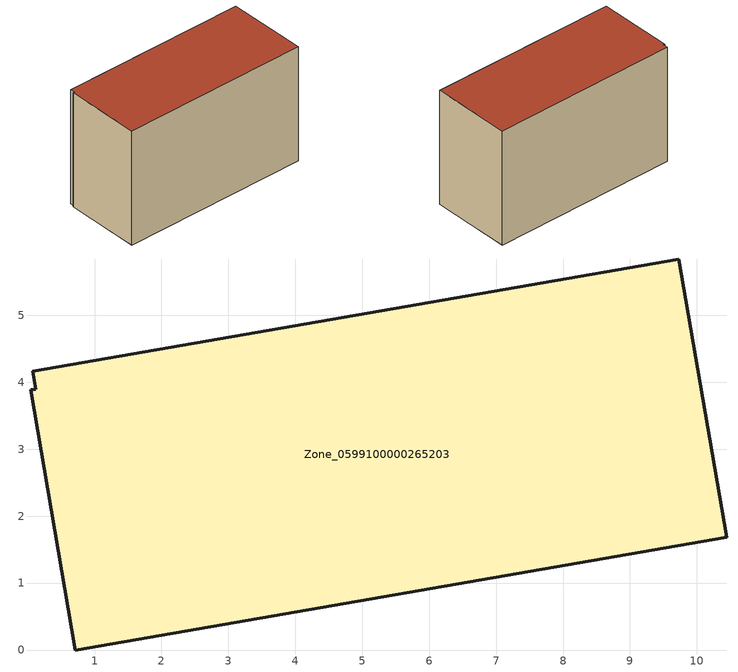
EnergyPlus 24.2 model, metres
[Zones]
Zone_0599100000265203
 floor ground (C_G): 0.12,3.89 0.08,4.16 9.73,5.84 10.45,1.68 0.71,0 0.04,3.89 z0
 wall outside (C_F): 0.71,0 10.45,1.68 9.73,5.84 0.08,4.16 0.12,3.89 0.04,3.89 0.71,0 z0:6.19
 roof outside (C_R): 0.08,4.16 0.12,3.89 0.04,3.89 0.71,0 10.45,1.68 9.73,5.84 z6.19
[BUILDING]
Pand.0599100000265203: North Axis=0; Terrain=City; Loads Convergence Tolerance Value=0.04; Temperature Convergence Tolerance Value=0.4; Solar Distribution=FullExterior; Maximum Number of Warmup Days=25; Minimum Number of Warmup Days=1
[Site:Location]
Rotterdam.The.Hague.AP_ZH_NLD Design_Conditions: Latitude=51.96; Longitude=4.45; Time Zone=1; Elevation=-4.5
[SITE:GROUNDTEMPERATURE:BUILDINGSURFACE]
18, 18, 18, 18, 18, 18, 18, 18, 18, 18, 18, 18
[MATERIAL] Thermal Absorptance=0.9; Solar Absorptance=0.7; Visible Absorptance=0.7
Name | Roughness | Thickness | Conductivity | Density | Specific Heat
G.TI.1946 | MediumSmooth | 0.15 | 1 | 540 | 1210
F.TI.1946 | Rough | 0.3 | 0.857143 | 1920 | 840
R.TI.1946 | MediumRough | 0.2 | 0.1 | 1500 | 1000
[CONSTRUCTION]
C_G: G.TI.1946
C_F: F.TI.1946
C_R: R.TI.1946
[ZONE]
Zone_0599100000265203: Type=1; Multiplier=1; Ceiling Height=Autocalculate; Volume=Autocalculate; Floor Area=autocalculate; Part of Total Floor Area=Yes
[ZONEINFILTRATION:DESIGNFLOWRATE]
Infil_Zone_0599100000265203: Zone or ZoneList or Space or SpaceList=Zone_0599100000265203; Schedule=AlwaysOn; Design Flow Rate Calculation Method=Flow/Area; Flow Rate per Floor Area=0.003; Constant Term Coefficient=1; Temperature Term Coefficient=0; Velocity Term Coefficient=0; Velocity Squared Term Coefficient=0
[HVACTEMPLATE:ZONE:IDEALLOADSAIRSYSTEM]
Zone_0599100000265203: Maximum Heating Supply Air Temperature=50; Minimum Cooling Supply Air Temperature=13; Maximum Heating Supply Air Humidity Ratio=0.0156; Minimum Cooling Supply Air Humidity Ratio=0.0077; Heating Limit=NoLimit; Cooling Limit=NoLimit; Dehumidification Control Type=ConstantSensibleHeatRatio; Cooling Sensible Heat Ratio=0.7; Dehumidification Setpoint=60; Humidification Control Type=None; Humidification Setpoint=30; Outdoor Air Method=None; Outdoor Air Flow Rate per Person=0.00944; Outdoor Air Flow Rate per Zone Floor Area=0; Outdoor Air Flow Rate per Zone=0; Demand Controlled Ventilation Type=None; Outdoor Air Economizer Type=NoEconomizer; Heat Recovery Type=None; Sensible Heat Recovery Effectiveness=0.7; Latent Heat Recovery Effectiveness=0.65
[ZONECONTROL:THERMOSTAT]
ThermostatControl_Zone_0599100000265203: Zone or ZoneList=Zone_0599100000265203; Control Type Schedule=DualSetpointControlType; Control 1=Thermostat_Zone_0599100000265203; Temperature Difference Between Cutout And Setpoint=0
[THERMOSTATSETPOINT:DUALSETPOINT]
Thermostat_Zone_0599100000265203: Heating Setpoint Temperature Schedule=HeatingSetpoint_Zone_0599100000265203; Cooling Setpoint Temperature Schedule=CoolingSetpoint_Zone_0599100000265203
[SCHEDULE:COMPACT]
HeatingSetpoint_Zone_0599100000265203: Through: 12/31, For: AllDays, Until: 24:00, 21
CoolingSetpoint_Zone_0599100000265203: Through: 12/31, For: AllDays, Until: 24:00, 24
DualSetpointControlType: Through: 12/31, For: AllDays, Until: 24:00, 4
AlwaysOn: Through: 12/31, For: AllDays, Until: 24:00, 1
